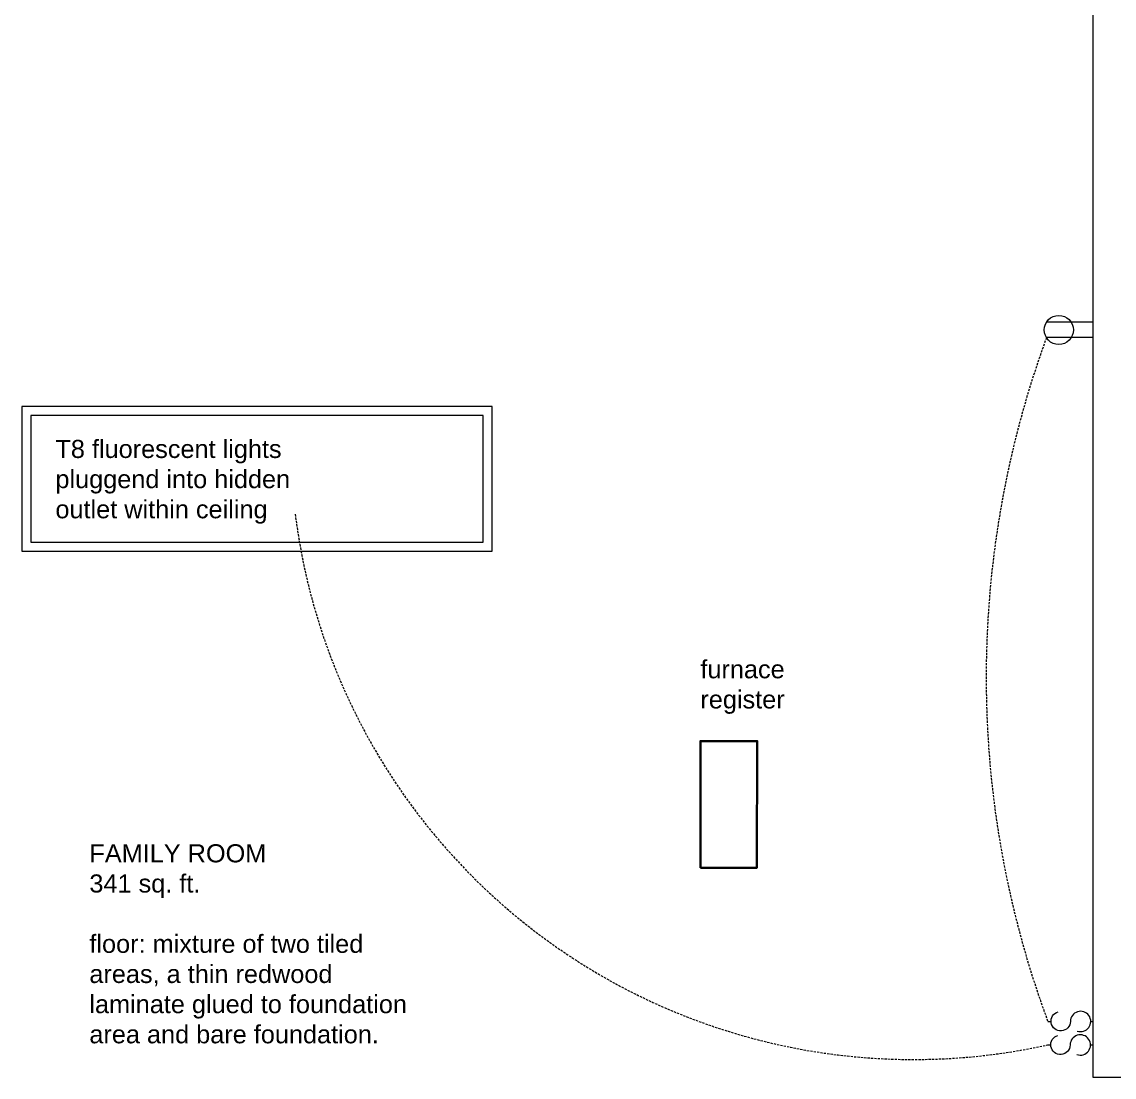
# Model space of a CAD drawing. Header units: inches. Extents: x -465 to -3, y 586 to 1088.
# Drawn here: x -391.2 to -270.5, y 811.3 to 927.9 of the extents above; entities that cross this region are included whole.
import ezdxf

# ---------------------------------------------------------------- set-up
doc = ezdxf.new("R2010")
doc.units = ezdxf.units.IN
doc.header["$MEASUREMENT"] = 0
doc.linetypes.add('DASHED2', pattern=[0.375, 0.25, -0.125])
doc.layers.get('0').update_dxf_attribs({"color": 1, "lineweight": 9})
doc.layers.add('A-101-Floorplan-1st-floor', color=7, linetype='Continuous', lineweight=9)
doc.styles.get("Standard").update_dxf_attribs({"font": 'Arial.ttf', "height": 3})

# ---------------------------------------------------------------- blocks, each defined once
blk = doc.blocks.new('wall-duplex-horizontal')
at = {"layer": 'A-101-Floorplan-1st-floor', "lineweight": 5}
for p, q in [((3.8, 0.85), (-1.36, 0.85)), ((3.8, -0.85), (-1.36, -0.85))]:
    blk.add_line(p, q, dxfattribs=at)
at = {"layer": 'A-101-Floorplan-1st-floor'}
blk.add_circle((0, 0), 1.61, dxfattribs=at)
blk = doc.blocks.new('basic-horizontal-switch')
for p, q in [((-5, 0), (-4.65, 0)), ((-0.26, 0), (0, 0))]:
    blk.add_line(p, q)
for points in [[(-2.5, 0, -2.004555), (-3.85, 1.06)], [(-1.75, -1.06, 3.139408), (-2.5, 0, 3.139408)]]:
    blk.add_lwpolyline(points, format="xyb")
blk = doc.blocks.new('original-family-room-t8-light')
at = {"layer": 'A-101-Floorplan-1st-floor', "lineweight": 5}
for points in [[(52, 0), (52, 16), (0, 16), (0, 0)], [(1, 15), (1, 1), (51, 1), (51, 15)]]:
    blk.add_lwpolyline(points, close=True, dxfattribs=at)

msp = doc.modelspace()

# ---------------------------------------------------------------- linework, layer by layer
at = {"layer": 'A-101-Floorplan-1st-floor', "lineweight": 5}
for p, q in [((-272.81809, 1034.65604), (-272.81809, 811.28104)), ((-272.81809, 811.28104), (-123.75559, 811.28104))]:
    msp.add_line(p, q, dxfattribs=at)
at = {"layer": 'A-101-Floorplan-1st-floor', "lineweight": 30}
msp.add_lwpolyline([(-316.20572, 834.42743), (-309.95755, 834.42743), (-309.92676, 848.42743), (-316.20572, 848.42743)], close=True, dxfattribs=at)
at = {"layer": 'A-101-Floorplan-1st-floor', "linetype": 'DASHED2', "lineweight": 5}
for centre, radius, start, end in [((-175.32537, 855.4437), 109.29729, 159.885353, 200.3467769), ((-292.64532, 882.11712), 68.88776, 187.16934, 282.4164701)]:
    msp.add_arc(centre, radius, start, end, dxfattribs=at)

# ---------------------------------------------------------------- block references
at = {"lineweight": 5}
for name, p in [('wall-duplex-horizontal', (-276.59214, 893.88101)), ('original-family-room-t8-light', (-391.20572, 869.42743))]:
    msp.add_blockref(name, p, dxfattribs=at)
at = {"layer": 'A-101-Floorplan-1st-floor', "lineweight": 5}
for p in [(-272.8031, 817.44089), (-272.83335, 814.8406)]:
    msp.add_blockref('basic-horizontal-switch', p, dxfattribs=at)

# ---------------------------------------------------------------- texts
at = {"layer": 'A-101-Floorplan-1st-floor', "lineweight": 5, "char_height": 2, "attachment_point": 1}
for s, width, insert in [('T8 fluorescent lights\\Ppluggend into hidden\\Poutlet within ceiling', 28.6228247, (-387.49462, 881.72844)), ('furnace \\Pregister', 11.8419199, (-316.20572, 857.37359))]:
    msp.add_mtext_dynamic_manual_height_columns(s, width=width, gutter_width=10, heights=[0], dxfattribs=dict(at, insert=insert))
at = {"layer": 'A-101-Floorplan-1st-floor', "lineweight": 5, "insert": (-383.74096, 837.02647), "char_height": 2, "width": 37.4071713, "attachment_point": 1}
msp.add_mtext('FAMILY ROOM\\P341 sq. ft.\\P\\Pfloor: mixture of two tiled areas, a thin redwood laminate glued to foundation area and bare foundation.', dxfattribs=at)

doc.saveas('drawing.dxf')
